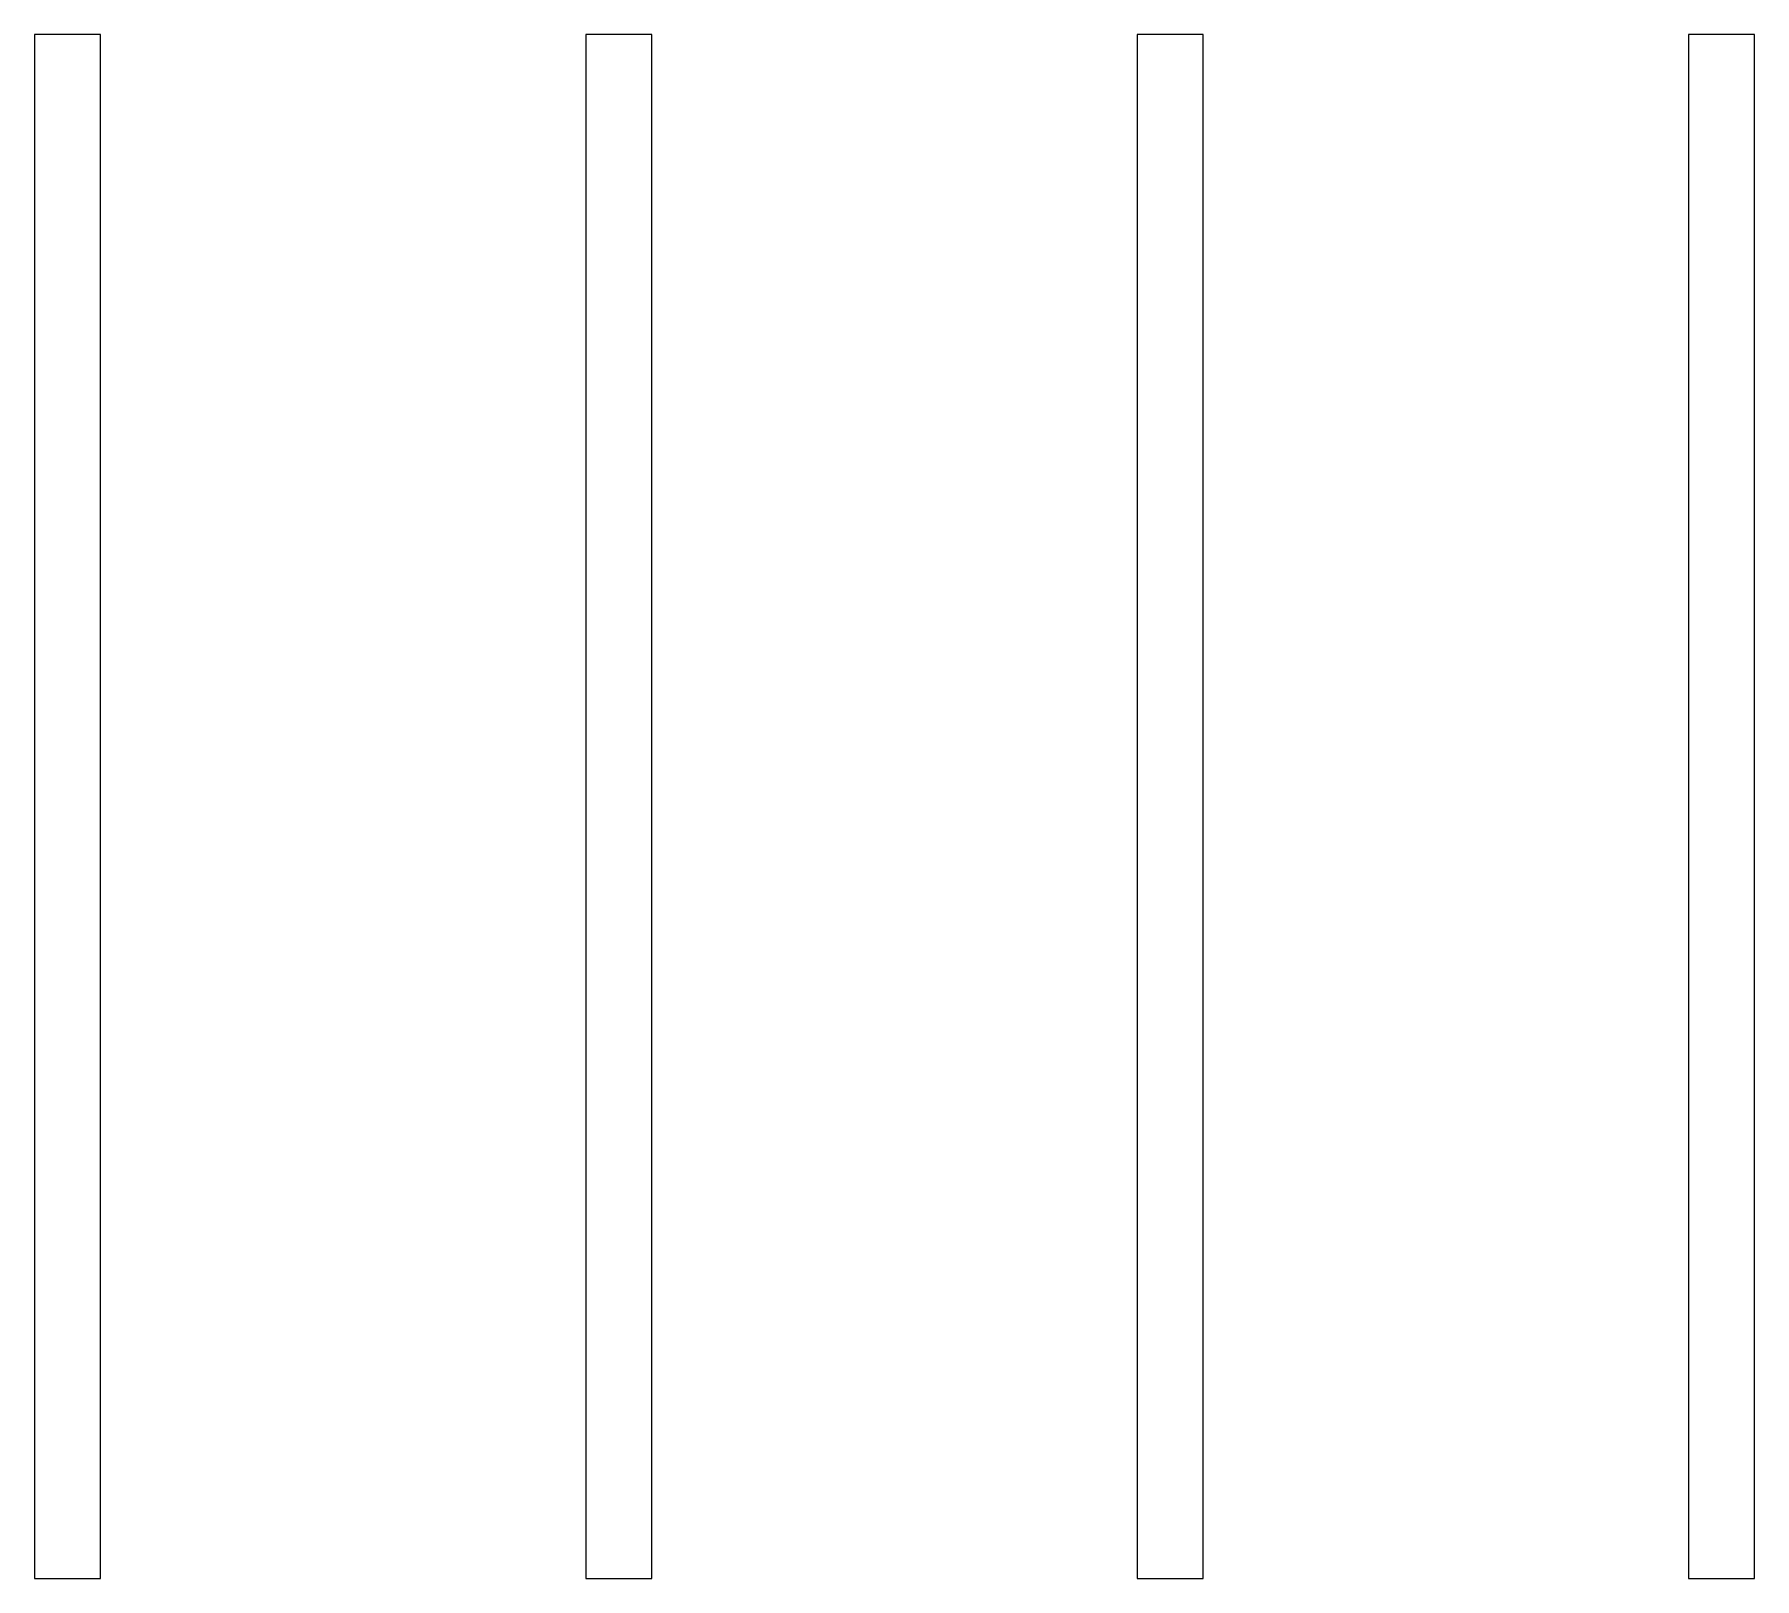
# Model space of a CAD drawing. Header units: millimetres. Extents: x 0 to 485, y -84 to 360.
# Drawn here: x 177.5 to 255.5, y 109 to 179 of the extents above; entities that cross this region are included whole.
import ezdxf

# ---------------------------------------------------------------- set-up
doc = ezdxf.new("R2010")
doc.units = ezdxf.units.MM
doc.layers.get('0').update_dxf_attribs({"lineweight": 25})

msp = doc.modelspace()

# ---------------------------------------------------------------- linework, layer by layer
for p, q in [((180.5, 179), (177.5, 179)), ((177.5, 179), (177.5, 109)), ((180.5, 109), (180.5, 179)), ((205.5, 179), (202.5, 179)), ((202.5, 179), (202.5, 109)), ((205.5, 109), (205.5, 179)), ((230.5, 179), (227.5, 179)), ((227.5, 179), (227.5, 109)), ((230.5, 109), (230.5, 179)), ((255.5, 179), (252.5, 179)), ((252.5, 179), (252.5, 109)), ((255.5, 109), (255.5, 179)), ((177.5, 109), (180.5, 109)), ((202.5, 109), (205.5, 109)), ((227.5, 109), (230.5, 109)), ((252.5, 109), (255.5, 109))]:
    msp.add_line(p, q)

doc.saveas('drawing.dxf')
